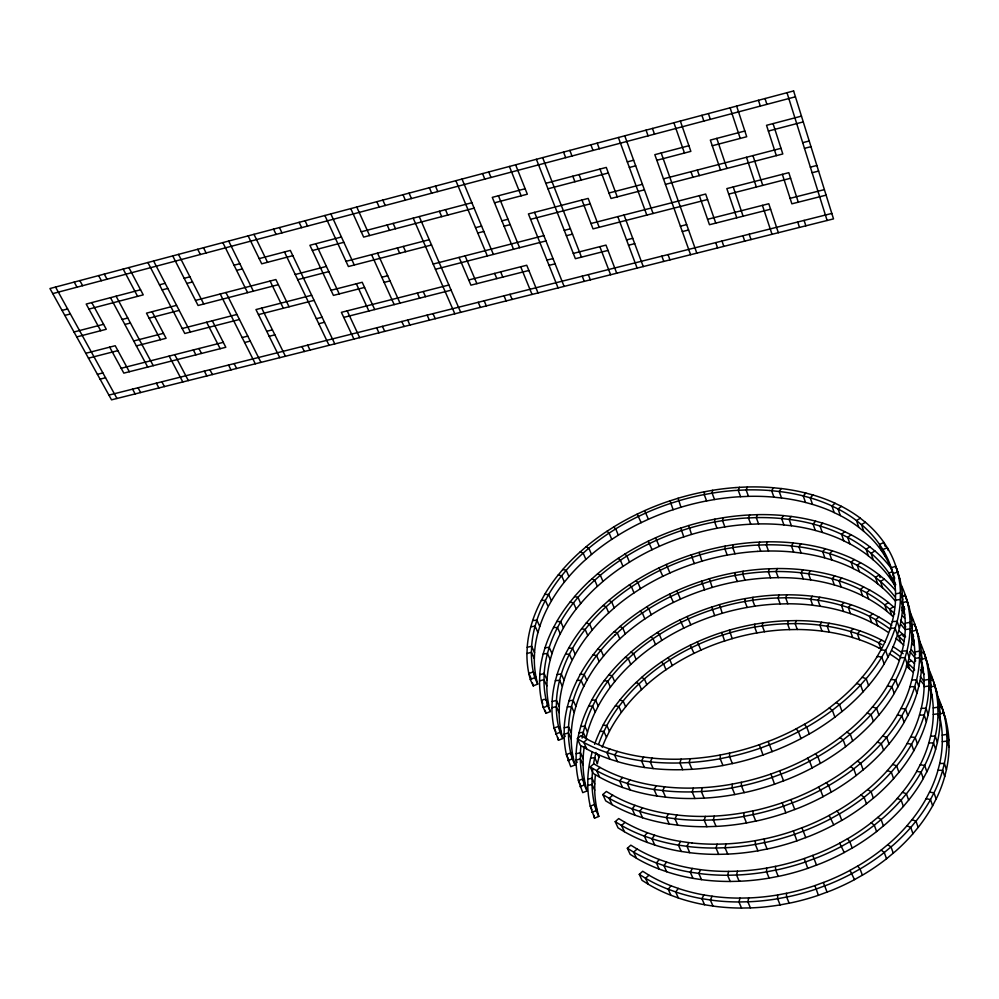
<?xml version="1.0" encoding="UTF-8"?>
<svg xmlns="http://www.w3.org/2000/svg" width="999" height="999" viewBox="0 0 999 999"><rect width="100%" height="100%" fill="white"/><g stroke="black" fill="none" stroke-linecap="round" stroke-linejoin="round"><path stroke-width="1.5" d="M548.901 705.694A215.372 138.411 -20.5 0 1 546.84 687.275L547.077 679.108A204.146 131.069 -20.8 0 1 550.199 659.939L552.022 653.571A192.395 123.302 -21.1 0 1 559.303 635.614L563.548 627.684A179.733 114.873 -21.3 0 1 575.586 609.79L580.681 603.533A170.342 108.591 -21.4 0 1 595.154 588.386L602.971 581.406A163.774 104.183 -21.5 0 1 621.49 567.357L630.194 561.713A162.15 103.097 -21.5 0 1 651.698 549.887L659.29 546.341A165.185 105.145 -21.5 0 1 681.306 537.687L691.533 534.428A173.114 110.514 -21.6 0 1 715.846 528.483L724.887 526.885A183.454 117.57 -21.6 0 1 747.452 524.388L758.578 523.926A196.728 126.636 -21.8 0 1 782.042 524.725L792.12 525.836A209.715 135.502 -22 0 1 814.809 530.307L822.239 532.417A219.218 141.97 -22.1 0 1 841.682 539.797L849.924 543.881A225.412 146.154 -22.3 0 1 867.444 555.107L874.15 560.626A225.724 146.378 -22.3 0 1 890.983 579.52L894.592 585.177A220.354 142.857 -22.1 0 1 895.379 586.538M925.873 799.138A170.841 118.469 -21 0 1 912.499 819.068L906.93 825.773A164.311 114.148 -20.9 0 1 890.047 842.719L881.18 850.087A161.064 112.013 -20.9 0 1 859.14 865.209L848.863 870.991A162.213 112.762 -20.9 0 1 827.222 881.031L814.909 885.601A167.407 116.146 -20.9 0 1 788.935 892.806L777.634 894.979L777.622 898.763L780.132 904.907L791.72 902.684A171.653 119.53 -20.9 0 0 818.406 895.304L831.068 890.609A166.508 116.171 -20.9 0 0 853.308 880.281L863.898 874.312A165.31 115.385 -20.9 0 0 886.538 858.753L895.653 851.136A168.594 117.557 -20.9 0 0 912.974 833.69L918.68 826.772A175.1 121.866 -21 0 0 932.354 806.28L937.025 797.214A185.29 128.671 -21.3 0 0 944.717 776.56L946.44 769.655A195.966 135.852 -21.5 0 0 949.013 748.363L948.863 739.385A207.63 143.781 -21.9 0 0 945.653 719.168L943.106 710.863A216.908 150.162 -22.1 0 0 939.859 702.821M589.485 580.993A175.424 111.389 -21.5 0 0 574.575 596.54L569.33 602.959A184.79 117.645 -21.3 0 0 556.918 621.278L552.522 629.395A197.515 126.086 -21.1 0 0 545.004 647.764L543.106 654.27A209.465 133.953 -20.8 0 0 539.822 673.863L539.547 682.217A220.554 141.171 -20.6 0 0 541.583 701.023L543.056 707.042L545.978 713.323L550.362 711.55L546.003 699.412A215.846 138.137 -20.6 0 1 543.968 681.018L544.218 672.864M769.754 490.521A199.038 125.3 -21.8 0 0 746.116 489.922L734.902 490.472A185.589 116.321 -21.6 0 0 712.125 493.144L703.009 494.792A175.112 109.341 -21.6 0 0 678.458 500.886L668.131 504.195A167.095 104.021 -21.6 0 0 645.878 512.949L638.199 516.533A164.023 101.985 -21.6 0 0 616.433 528.421L607.617 534.078A165.659 103.059 -21.6 0 0 588.848 548.164L580.918 555.144A172.315 107.417 -21.5 0 0 566.208 570.267L561.026 576.523A181.818 113.649 -21.3 0 0 548.738 594.368L545.367 600.399L548.189 606.705L547.215 608.566A194.206 122.253 -21.1 0 0 539.772 626.46L537.887 632.804A206.081 129.957 -20.8 0 0 534.602 651.86L534.315 659.989A217.42 137.238 -20.6 0 0 536.263 678.284L537.687 684.09L533.254 685.888L530.282 679.482L528.833 673.501A222.652 139.96 -20.6 0 1 526.923 654.832L527.26 646.528A211.463 132.805 -20.9 0 1 530.694 627.035L532.654 620.566A199.388 124.987 -21.1 0 1 540.359 602.26L544.83 594.168A186.538 116.608 -21.3 0 1 557.442 575.899L562.774 569.492A177.085 110.414 -21.5 0 1 577.884 553.958L586.051 546.79A170.342 105.981 -21.6 0 1 605.332 532.342L614.41 526.523A168.831 104.982 -21.6 0 1 636.775 514.31L644.642 510.639A171.816 106.955 -21.6 0 1 667.482 501.66L678.084 498.251A179.92 112.35 -21.6 0 1 703.259 491.995L712.612 490.297A190.397 119.343 -21.6 0 1 735.938 487.562M928.833 742.894A182.767 124.488 -21.3 0 1 921.115 762.974L916.483 771.765A172.427 117.72 -21.1 0 1 902.909 791.695L897.264 798.426A165.834 113.424 -21 0 1 880.169 815.396L871.203 822.789A162.562 111.301 -20.9 0 1 848.913 837.974L838.523 843.793A163.724 112.05 -20.9 0 1 816.658 853.92L804.232 858.541A168.968 115.409 -20.9 0 1 778.021 865.858L766.62 868.094L766.583 871.865L769.155 878.121L780.843 875.848A173.239 118.781 -20.9 0 0 807.766 868.343L820.554 863.598A168.057 115.447 -20.9 0 0 843.019 853.183L853.72 847.189A166.845 114.673 -20.9 0 0 876.61 831.555L885.838 823.913A170.155 116.821 -20.9 0 0 903.383 806.43L909.165 799.512A176.723 121.104 -21.1 0 0 923.039 779.02L927.771 769.954A187 127.86 -21.3 0 0 935.626 749.337L937.387 742.444A197.777 134.99 -21.6 0 0 940.084 721.216L939.972 712.287A209.54 142.869 -21.9 0 0 936.825 692.17L934.29 683.915M925.873 799.138L930.431 790.334A181.094 125.287 -21.3 0 0 937.999 770.217L939.697 763.498A191.783 132.455 -21.6 0 0 942.282 742.719L942.169 733.978A203.409 140.335 -21.9 0 0 939.772 716.982M921.777 662.262A207.205 138.474 -21.9 0 1 924.063 679.07L924.087 687.737A195.354 130.694 -21.6 0 1 921.278 708.366L919.492 715.047A184.478 123.639 -21.3 0 1 911.612 735.089L906.905 743.868A174.051 116.92 -21.1 0 1 893.131 763.798L887.412 770.529A167.395 112.662 -21 0 1 870.092 787.524L861.013 794.942A164.086 110.552 -21 0 1 838.473 810.201L827.984 816.058A165.26 111.289 -21 0 1 805.893 826.273L793.343 830.943A170.542 114.623 -21 0 1 766.882 838.386L755.381 840.659L755.331 844.43L757.941 850.811L769.742 848.488A174.862 117.994 -20.9 0 0 796.927 840.858L809.827 836.051A169.63 114.685 -20.9 0 0 832.529 825.561L843.343 819.517A168.406 113.911 -20.9 0 0 866.483 803.808L875.823 796.153A171.753 116.046 -21 0 0 893.593 778.633L899.45 771.703A178.371 120.292 -21.1 0 0 913.536 751.211L918.356 742.157A188.749 126.998 -21.3 0 0 926.36 721.578L928.171 714.71A199.613 134.078 -21.6 0 0 930.981 693.568L930.906 684.677A211.488 141.895 -21.9 0 0 927.834 664.672L925.324 656.468A220.941 148.202 -22.1 0 0 923.251 651.161M935.638 749.337L933.516 742.981L928.845 742.894L930.569 736.201A193.556 131.606 -21.6 0 0 933.266 715.496L933.191 706.78A205.282 139.435 -21.9 0 0 930.856 689.872M918.68 636.65L916.533 630.107L911.875 631.405A209.153 137.45 -21.9 0 1 914.747 650.836L914.734 659.452A197.203 129.733 -21.6 0 1 911.8 679.994L909.977 686.663A186.214 122.727 -21.4 0 1 901.935 706.655L897.139 715.421A175.699 116.059 -21.2 0 1 883.166 735.339L877.359 742.07A168.981 111.838 -21 0 1 859.827 759.103L850.636 766.545A165.647 109.753 -21 0 1 827.834 781.867L817.219 787.761A166.833 110.489 -21 0 1 794.904 798.064L782.229 802.784A172.165 113.786 -21 0 1 755.531 810.351L743.918 812.686L743.843 816.433L746.515 822.939L758.416 820.566A176.511 117.145 -21 0 0 785.851 812.811L798.888 807.954A171.229 113.861 -21 0 0 821.815 797.364L832.754 791.283A170.005 113.099 -21 0 0 856.155 775.511L865.621 767.831A173.376 115.21 -21 0 0 883.603 750.286L889.547 743.356A180.057 119.43 -21.1 0 0 903.845 722.864L908.74 713.823A190.522 126.074 -21.4 0 0 916.92 693.294L918.768 686.438A201.498 133.104 -21.6 0 0 921.702 665.384L921.677 656.53A213.474 140.859 -21.9 0 0 918.668 636.65L916.183 628.508A223.014 147.128 -22.1 0 0 915.184 625.861M595.429 774.899A196.753 134.927 -20.6 0 0 594.767 783.253L594.742 791.595A207.567 142.457 -20.3 0 0 597.227 810.426L598.801 816.433L594.567 818.144L590.259 806.131A212.537 145.367 -20.3 0 1 587.787 786.9L587.837 778.371A201.873 137.949 -20.6 0 1 590.534 758.428L592.207 751.835M909.34 608.091L907.154 601.423L902.459 602.747A211.139 136.364 -21.9 0 1 905.244 622.04L905.194 630.619A199.076 128.709 -21.6 0 1 902.134 651.073L900.261 657.704A187.987 121.766 -21.4 0 1 892.057 677.647L887.174 686.413A177.372 115.16 -21.2 0 1 872.989 706.318L867.107 713.049A170.592 110.964 -21.1 0 1 849.337 730.107L840.034 737.574A167.233 108.903 -21 0 1 816.97 752.959L806.243 758.89A168.419 109.628 -21 0 1 783.691 769.28L770.903 774.05A173.801 112.899 -21 0 1 743.943 781.742L732.23 784.14L732.13 787.874L734.852 794.517L746.865 792.07A178.197 116.246 -21 0 0 774.562 784.19L787.724 779.282A172.864 112.987 -21 0 0 810.888 768.606L821.94 762.487A171.628 112.238 -21 0 0 845.629 746.64L855.194 738.935A175.025 114.336 -21.1 0 0 873.426 721.365L879.457 714.422A181.768 118.506 -21.2 0 0 893.955 693.943L898.938 684.927A192.332 125.1 -21.4 0 0 907.279 664.447L909.19 657.617A203.409 132.068 -21.6 0 0 912.237 636.65L912.262 627.847A215.497 139.773 -21.9 0 0 909.34 608.091L906.867 600.012A225.125 145.979 -22.1 0 0 904.819 594.78M584.265 746.815A198.551 134.041 -20.7 0 0 583.166 757.916L583.091 766.221A209.465 141.533 -20.4 0 0 585.476 784.952L587.025 790.921L582.754 792.657L578.421 780.569A214.485 144.418 -20.4 0 1 576.061 761.438L576.161 752.946A203.721 137.05 -20.7 0 1 578.983 733.079L580.719 726.51A192.108 129.008 -20.9 0 1 587.749 707.941L591.895 699.762A179.745 120.392 -21.2 0 1 603.721 681.33L608.753 674.887A170.654 114.011 -21.4 0 1 623.101 659.328L630.893 652.172A164.173 109.453 -21.5 0 1 649.35 637.824L658.054 632.067A162.712 108.429 -21.5 0 1 679.582 620.079L687.175 616.508A165.584 110.464 -21.5 0 1 709.253 607.854L719.517 604.62A173.376 115.996 -21.5 0 1 743.918 598.826L752.996 597.327A183.441 123.189 -21.6 0 1 775.699 595.092L786.887 594.805A196.303 132.392 -21.7 0 1 810.464 596.016L820.616 597.352A209.041 141.508 -21.9 0 1 843.468 602.372L850.948 604.695A218.244 148.064 -22.1 0 1 870.554 612.662L878.883 617.032A224.35 152.385 -22.3 0 1 891.807 625.312M900.424 591.77L900.349 600.511A205.806 130.707 -21.7 0 1 897.127 621.353L895.166 628.146L897.464 635.027L899.412 628.221A205.357 130.969 -21.6 0 0 902.596 607.355L902.659 598.601A217.57 138.599 -21.9 0 0 899.812 578.983L897.364 570.966A227.285 144.768 -22.1 0 0 896.39 568.356M877.01 656.805A179.083 114.186 -21.2 0 1 862.612 676.698L856.643 683.441A172.24 110.04 -21.1 0 1 838.648 700.511L829.22 708.004A168.843 107.992 -21.1 0 1 805.893 723.463L795.042 729.432A170.055 108.716 -21.1 0 1 772.252 739.897L759.327 744.73A175.474 111.963 -21.1 0 1 732.117 752.547L720.291 755.007L720.179 758.728L722.964 765.496L735.077 762.999A179.907 115.285 -21.1 0 0 763.024 754.994L776.323 750.024A174.538 112.063 -21.1 0 0 799.749 739.248L810.913 733.091A173.277 111.314 -21.1 0 0 834.877 717.182L844.567 709.452A176.711 113.399 -21.1 0 0 863.036 691.857L869.142 684.914A183.529 117.532 -21.2 0 0 883.878 664.447L888.948 655.444A194.181 124.063 -21.4 0 0 897.464 635.027M877.022 656.805L881.98 648.064A189.798 120.742 -21.4 0 0 890.346 628.184L892.269 621.565A200.986 127.622 -21.7 0 0 895.466 601.223L895.554 592.694A213.162 135.202 -21.9 0 0 892.844 573.538L890.484 565.709A222.952 141.383 -22.1 0 0 882.866 549.562L879.257 543.98A228.396 144.867 -22.3 0 0 862.399 525.387L855.668 519.967A228.072 144.643 -22.3 0 0 838.074 508.966L829.794 504.982A221.803 140.497 -22.1 0 0 810.239 497.827L802.759 495.791A212.188 134.091 -22 0 0 779.907 491.558L769.754 490.521M892.694 616.233L886.026 610.564A221.216 148.376 -22.3 0 0 868.631 598.975L860.464 594.742A215.135 144.143 -22.1 0 0 841.208 587.025L833.84 584.79A205.831 137.587 -22 0 0 811.4 579.982L801.435 578.721A193.094 128.596 -21.7 0 0 778.271 577.622L767.294 577.946A180.082 119.405 -21.6 0 0 745.042 580.207L736.126 581.705A169.942 112.275 -21.5 0 0 712.187 587.424L702.122 590.609A162.175 106.831 -21.5 0 0 680.481 599.1L673.026 602.597A159.191 104.745 -21.5 0 0 651.922 614.31L643.393 619.917A160.777 105.844 -21.5 0 0 625.287 633.928L617.644 640.896A167.22 110.315 -21.4 0 0 603.558 656.056L598.601 662.337A176.436 116.696 -21.2 0 0 586.937 680.307L582.854 688.274A188.848 125.237 -21 0 0 575.899 706.355L574.175 712.774A200.387 133.117 -20.7 0 0 571.353 732.117L571.228 740.384A211.401 140.559 -20.4 0 0 573.513 759.015L575.024 764.947L570.716 766.695L566.358 754.532A216.471 143.406 -20.4 0 1 564.11 735.501L564.26 727.06A205.594 136.076 -20.7 0 1 567.232 707.28L569.018 700.724A193.881 128.097 -21 0 1 576.211 682.23L580.431 674.05M559.527 680.494L561.313 674.1A191.021 124.076 -21 0 1 568.456 656.081L569.393 654.22L572.115 660.302L571.178 662.175A190.609 124.301 -21 0 0 564.073 680.207L562.3 686.6A202.248 132.118 -20.8 0 0 559.328 705.856L559.153 714.073A213.374 139.51 -20.5 0 0 561.326 732.604L562.812 738.498L558.466 740.259L554.083 728.021A218.494 142.32 -20.5 0 1 551.935 709.103L552.16 700.699A207.517 135.052 -20.8 0 1 555.282 681.006L557.117 674.487A195.679 127.123 -21 0 1 564.472 656.043L565.422 654.145L569.393 654.22L572.639 648.151A178.446 115.597 -21.3 0 1 584.527 630.219L589.572 623.95A169.131 109.278 -21.4 0 1 603.896 608.803L611.65 601.823A162.6 104.845 -21.5 0 1 630.007 587.787L638.636 582.155A161.001 103.759 -21.5 0 1 659.989 570.379L667.532 566.858A164.011 105.819 -21.5 0 1 689.397 558.266L699.562 555.032A171.878 111.214 -21.5 0 1 723.726 549.175L732.717 547.614A182.143 118.294 -21.6 0 1 755.169 545.204L766.233 544.805A195.317 127.41 -21.8 0 1 789.585 545.716L799.612 546.89A208.204 136.339 -22 0 1 822.214 551.498L829.62 553.658A217.632 142.832 -22.1 0 1 848.988 561.163L857.192 565.309A223.776 147.04 -22.3 0 1 874.674 576.673L881.368 582.255A224.088 147.265 -22.3 0 1 894.892 596.79M885.114 641.957L879.545 639.048A216.259 149.038 -22.1 0 0 860.027 630.918L852.584 628.546A207.143 142.432 -21.9 0 0 829.857 623.364L819.754 621.965A194.53 133.267 -21.7 0 0 796.328 620.604L785.214 620.829A181.793 124.013 -21.5 0 0 762.674 622.939L754.857 624.2L754.645 627.085L756.867 632.929M745.129 598.613L744.904 601.485L747.165 607.429L754.857 606.181A178.446 120.255 -21.6 0 1 776.96 604.045L787.861 603.783A191.333 129.495 -21.7 0 1 810.888 605.019L820.791 606.356A203.946 138.536 -21.9 0 1 843.106 611.326L850.436 613.611A213.162 145.13 -22.1 0 1 869.592 621.478L877.721 625.786A219.181 149.4 -22.3 0 1 887.936 632.217M735.227 572.589L734.989 575.449L737.287 581.493M725.162 546.116L724.899 548.951L727.247 555.107M891.47 568.668A231.094 149.276 -22.3 0 0 875.873 551.76L869.005 546.166A230.744 149.038 -22.3 0 0 851.073 534.765L842.644 530.631A224.463 144.805 -22.1 0 0 822.751 523.164L815.147 521.028A214.985 138.362 -22 0 0 791.92 516.533L781.58 515.409A201.86 129.42 -21.8 0 0 757.554 514.647L746.141 515.147A188.611 120.392 -21.6 0 0 722.976 517.757L714.922 519.168L714.647 521.99L717.02 528.259M704.495 491.758L704.195 494.555L706.63 500.936L714.535 499.525A185.19 116.558 -21.6 0 1 737.274 496.89L748.476 496.353A198.601 125.562 -21.8 0 1 772.077 496.99L782.217 498.039A211.726 134.365 -22 0 1 805.032 502.322L812.512 504.383A221.303 140.784 -22.1 0 1 832.042 511.575L840.309 515.571A227.572 144.942 -22.3 0 1 857.904 526.61L864.622 532.055A227.884 145.155 -22.3 0 1 881.468 550.711L885.089 556.306A222.465 141.671 -22.1 0 1 892.706 572.489L893.581 575.074M762.674 622.939L762.287 625.861L764.51 631.718A176.835 121.054 -21.5 0 1 786.463 629.695L797.289 629.495A189.598 130.332 -21.7 0 1 820.179 630.881L830.019 632.267A202.085 139.435 -21.9 0 1 852.209 637.387L859.502 639.735A211.214 146.054 -22.1 0 1 878.571 647.764M752.996 597.327L752.597 600.224L754.857 606.181M894.417 607.617L887.587 601.86A226.448 151.336 -22.3 0 0 869.779 590.097L861.425 585.814A220.28 147.04 -22.1 0 0 841.72 577.996L834.19 575.736A210.989 140.522 -22 0 0 811.225 570.879L800.998 569.617A198.127 131.456 -21.7 0 0 777.284 568.543L766.008 568.906A185.14 122.303 -21.6 0 0 743.169 571.253L742.744 574.15L745.029 580.207M895.441 590.322A228.921 150.462 -22.3 0 0 885.226 579.944L878.383 574.263A228.571 150.225 -22.3 0 0 860.501 562.687L852.11 558.466A222.352 145.954 -22.1 0 0 832.317 550.824L824.749 548.626A212.974 139.473 -22 0 0 801.66 543.943L791.37 542.757A199.975 130.469 -21.8 0 0 767.507 541.833L756.168 542.257A186.863 121.379 -21.6 0 0 733.154 544.742L732.717 547.614L735.052 553.783A181.756 118.519 -21.6 0 1 757.467 551.398M722.976 517.757L722.514 520.616L724.887 526.885M712.612 490.297L712.125 493.144L714.535 499.525M777.634 894.979L777.16 895.054A176.361 121.953 -20.8 0 1 749.687 897.901L748.713 897.939L747.851 901.797L750.424 907.904L751.435 907.866A180.582 125.337 -20.8 0 0 779.62 904.994L780.132 904.907M597.315 763.76L598.938 757.304A185.439 126.948 -20.9 0 1 599.475 755.469M766.62 868.094L766.146 868.168A177.984 121.179 -20.9 0 1 738.448 871.153L737.462 871.19L736.563 875.049L739.185 881.268L740.222 881.23M585.851 738.498L587.524 732.055A187.138 126.124 -20.9 0 1 594.305 713.91L598.326 705.931A174.837 117.52 -21.2 0 1 609.802 687.924L614.685 681.643A165.709 111.101 -21.4 0 1 628.596 666.483L636.151 659.515A159.328 106.618 -21.5 0 1 654.07 645.529L662.512 639.947A157.755 105.507 -21.5 0 1 683.416 628.284L690.809 624.812A160.702 107.592 -21.5 0 1 712.262 616.395L722.252 613.261A168.394 113.074 -21.5 0 1 746.003 607.642L747.165 607.429M755.381 840.659L754.907 840.746A179.658 120.342 -20.9 0 1 726.972 843.868L725.986 843.918L725.062 847.764L727.734 854.108L728.771 854.058A183.941 123.701 -20.9 0 0 757.417 850.898L757.941 850.811M743.918 812.686L743.443 812.774A181.343 119.455 -20.9 0 1 715.284 816.046L714.285 816.096L713.336 819.929L716.058 826.398L717.107 826.348A185.677 122.815 -20.9 0 0 745.978 823.039L746.515 822.939M732.23 784.14L731.743 784.227A183.067 118.519 -21 0 1 703.346 787.649L702.347 787.699L701.36 791.533L704.145 798.126L705.194 798.076A187.437 121.866 -21 0 0 734.315 794.617L734.852 794.517M596.066 752.434L594.692 757.979A197.165 134.728 -20.6 0 0 593.593 763.536M720.291 755.007L719.804 755.094A184.827 117.52 -21 0 1 691.171 758.678L690.159 758.74L689.148 762.549L691.982 769.292L693.044 769.23A189.236 120.854 -21 0 0 722.414 765.609L722.964 765.496M748.713 897.939L740.022 898.113L738.935 901.972L741.533 908.054L750.424 907.904M737.462 871.19L728.696 871.415L727.597 875.261L730.232 881.468L739.185 881.268M725.986 843.918L717.157 844.18L716.021 848.026L718.718 854.357L727.734 854.108M716.058 826.398L706.967 826.697L704.22 820.241L705.381 816.408L714.285 816.096M702.347 787.699L693.368 788.074L692.17 791.895L694.979 798.488L704.145 798.126M690.159 758.74L681.118 759.153L679.882 762.961L682.742 769.692L691.982 769.292M788.636 620.704L787.512 623.701L789.685 629.582M779.145 594.942L777.984 597.926L780.194 603.92M769.48 568.731L768.306 571.715L770.554 577.797M796.328 620.604L795.129 623.601L797.289 629.495M759.652 542.07L758.453 545.042L760.751 551.236L768.518 551.011A194.892 127.647 -21.8 0 1 791.82 551.96L801.847 553.146A207.755 136.576 -22 0 1 824.412 557.792M786.887 594.805L785.664 597.777L787.861 603.783M749.662 514.935L748.438 517.894L750.761 524.2M777.272 568.543L776.036 571.515L778.271 577.622M899.824 578.983L895.154 564.185A227.784 144.468 -22.1 0 0 887.324 547.714L883.615 542.02A233.316 148.014 -22.3 0 0 866.345 523.051L859.465 517.532A232.967 147.777 -22.3 0 0 841.458 506.343L832.991 502.285A226.623 143.569 -22.1 0 0 813.011 495.005L805.369 492.944A217.045 137.188 -22 0 0 782.005 488.623L771.603 487.587A203.784 128.297 -21.8 0 0 747.427 486.988L739.485 487.325L738.224 490.259L740.596 496.678M767.507 541.833L766.233 544.805L768.518 551.011M757.554 514.66L756.268 517.607L758.578 523.926M747.427 486.988L746.116 489.922L748.476 496.353M602.222 747.24A185.439 126.948 -20.9 0 1 605.581 739.11L609.515 731.106A173.264 118.294 -21.2 0 1 620.816 713.086L625.636 706.793A164.223 111.851 -21.3 0 1 639.372 691.633L646.84 684.665A157.904 107.33 -21.4 0 1 664.56 670.716L672.926 665.134A156.344 106.219 -21.5 0 1 693.631 653.533L700.961 650.087A159.266 108.317 -21.4 0 1 722.24 641.745L732.142 638.648A166.883 113.824 -21.5 0 1 755.719 633.129L764.51 631.718M740.022 898.113A186.401 128.459 -20.7 0 1 715.272 896.64L712.112 896.228L710.351 900.012L712.986 906.068L716.171 906.493A190.622 131.856 -20.7 0 0 741.533 908.066M594.592 744.342A190.372 129.87 -20.9 0 1 599.075 733.229L603.146 725.012A178.122 121.204 -21.2 0 1 614.797 706.555L619.767 700.112A169.118 114.785 -21.3 0 1 633.928 684.552L641.633 677.397A162.7 110.202 -21.4 0 1 659.877 663.074L668.506 657.342A161.251 109.178 -21.5 0 1 689.834 645.404L697.364 641.87A164.098 111.214 -21.4 0 1 719.255 633.279L729.432 630.094A171.816 116.783 -21.5 0 1 753.658 624.412L754.857 624.2M728.696 871.415A188.124 127.635 -20.7 0 1 703.783 870.067L700.586 869.679L698.801 873.463L701.485 879.632L704.695 880.044A192.382 131.019 -20.7 0 0 730.232 881.468M692.057 842.981L688.848 842.607L687.025 846.39L689.76 852.684L692.994 853.071A194.168 130.12 -20.8 0 0 718.706 854.357M705.381 816.408A191.658 125.812 -20.8 0 1 680.094 815.346L676.872 814.997L674.999 818.78L677.797 825.199L681.056 825.561A195.991 129.171 -20.8 0 0 706.955 826.697M693.368 788.074A193.481 124.813 -20.9 0 1 667.906 787.162L664.647 786.837L662.749 790.609L665.596 797.152L668.88 797.502A197.839 128.172 -20.9 0 0 694.979 798.488M681.118 759.153A195.329 123.751 -20.9 0 1 655.469 758.416L652.185 758.104L650.249 761.862L653.159 768.556L656.455 768.88A199.738 127.098 -20.9 0 0 682.742 769.692M572.502 659.515L575.337 654.233A178.072 115.809 -21.3 0 1 587.187 636.301L592.22 630.019A168.769 109.478 -21.4 0 1 606.493 614.872L614.223 607.904A162.263 105.045 -21.5 0 1 632.542 593.868L641.158 588.236A160.664 103.946 -21.5 0 1 662.449 576.473L669.979 572.951A163.661 106.006 -21.5 0 1 691.808 564.385L701.947 561.163A171.503 111.426 -21.5 0 1 726.073 555.319L735.052 553.783M565.834 653.321L568.781 647.901A183.079 118.606 -21.3 0 1 580.993 629.545L586.163 623.114A173.801 112.313 -21.4 0 1 600.886 607.567L608.866 600.399A167.208 107.817 -21.5 0 1 627.722 586.001L636.613 580.207A165.709 106.806 -21.5 0 1 658.553 568.106L666.283 564.497A168.644 108.816 -21.5 0 1 688.723 555.669L699.163 552.36A176.586 114.286 -21.5 0 1 723.938 546.341L733.154 544.742M712.112 896.228L703.92 894.954L701.897 898.688L704.545 904.732L712.986 906.068M548.588 605.918L551.535 600.674A181.431 113.886 -21.3 0 1 563.773 582.817L568.943 576.56A171.94 107.642 -21.5 0 1 583.603 561.426L591.52 554.445A165.31 103.272 -21.5 0 1 610.239 540.372L619.043 534.715A163.674 102.198 -21.6 0 1 640.759 522.839L648.413 519.268A166.733 104.233 -21.6 0 1 670.616 510.539L680.931 507.23L678.084 498.251M700.586 869.679L692.344 868.443L690.284 872.177L692.981 878.346L701.485 879.632M676.872 814.997L668.518 813.86L666.383 817.594L669.193 824L677.797 825.199M664.647 786.837L656.243 785.751L654.07 789.485L656.93 796.016L665.596 797.152M821.615 622.19L819.867 625.174L821.99 631.093M652.185 758.104L643.718 757.08L641.508 760.801L644.43 767.469L653.159 768.556M812.324 596.228L810.551 599.2L812.711 605.232M802.871 569.817L801.073 572.789L803.271 578.921M793.256 542.944L791.433 545.904L793.668 552.147M783.478 515.584L781.618 518.531L783.89 524.9M773.513 487.749L771.628 490.684L773.95 497.152M829.133 623.251L827.209 626.211L829.332 632.155M819.879 597.24L817.944 600.199L820.104 606.243M810.476 570.779L808.516 573.726L810.701 579.882M800.911 543.843L798.913 546.79L801.148 553.046M791.171 516.433L789.148 519.38L791.408 525.749M781.255 488.536L779.195 491.471L781.505 497.952M703.908 894.954A198.002 135.976 -20.5 0 1 679.844 888.935L678.309 888.423L675.686 891.982L678.371 897.989L679.944 898.513A202.135 139.323 -20.5 0 0 704.532 904.732M692.344 868.456A199.825 135.09 -20.6 0 1 668.131 862.587L666.595 862.087L663.935 865.634L666.67 871.752M680.544 841.433A201.686 134.153 -20.6 0 1 656.193 835.713L654.645 835.226L651.935 838.773L654.732 845.017L656.306 845.529A205.881 137.487 -20.6 0 0 681.193 851.448L689.76 852.684M580.444 674.05A181.393 119.53 -21.2 0 1 592.457 655.656L597.564 649.225A172.215 113.187 -21.4 0 1 612.087 633.666L619.979 626.51A165.672 108.666 -21.5 0 1 638.623 612.137L647.427 606.356A164.198 107.642 -21.5 0 1 669.155 594.318L676.822 590.721A167.095 109.665 -21.5 0 1 699.075 581.992L709.427 578.708A174.975 115.16 -21.5 0 1 734.015 572.814L743.169 571.253M668.518 813.873A203.571 133.154 -20.7 0 1 644.018 808.316L642.457 807.841L639.71 811.388L642.557 817.756L644.143 818.256A207.804 136.476 -20.6 0 0 669.18 824.013M656.243 785.763A205.494 132.093 -20.7 0 1 631.593 780.381L630.032 779.907L627.247 783.466L630.144 789.959M643.718 757.08A207.467 130.956 -20.8 0 1 618.93 751.872L617.357 751.423L614.522 754.969L617.482 761.6M678.309 888.423L671.003 885.801L668.219 889.272L670.916 895.266L678.371 897.989M666.595 862.087L659.24 859.502L656.418 862.974L659.165 869.093L668.244 872.277A203.996 138.436 -20.5 0 0 692.981 878.346M654.645 835.226L647.252 832.691L644.392 836.175L647.19 842.407L654.732 845.017M642.457 807.841L635.027 805.356L632.13 808.84L634.977 815.196L642.557 817.756M630.032 779.907L622.564 777.484L619.617 780.968L622.527 787.449L631.743 790.446A209.765 135.402 -20.7 0 0 656.93 796.028M617.357 751.423L609.852 749.05L606.868 752.534L609.827 759.153L619.093 762.075A211.776 134.266 -20.7 0 0 644.43 767.482M853.084 628.708L850.599 631.555L852.696 637.537M843.98 602.522L841.458 605.382L843.581 611.463M834.702 575.886L832.155 578.746L834.327 584.927M825.261 548.776L822.689 551.623L824.887 557.929L831.805 559.964A217.158 143.082 -22.1 0 1 851.16 567.519L859.352 571.678A223.289 147.303 -22.3 0 1 876.822 583.091L883.516 588.686A223.601 147.527 -22.3 0 1 895.279 601.061M815.659 521.178L813.049 524.025L815.296 530.444M860.027 630.918L857.417 633.753L859.502 639.735M805.881 493.081L803.246 495.929L805.519 502.46M850.948 604.695L848.313 607.517L850.436 613.611M841.72 577.996L839.048 580.819L841.195 587.025M832.317 550.824L829.62 553.658L831.805 559.964M822.751 523.176L820.017 525.998L812.574 523.888A210.177 135.252 -22 0 0 789.847 519.468L779.757 518.369A197.153 126.386 -21.8 0 0 756.268 517.607L745.129 518.081A183.853 117.333 -21.6 0 0 722.514 520.616L713.461 522.215A173.476 110.302 -21.6 0 0 689.098 528.196L678.858 531.468A165.547 104.945 -21.5 0 0 656.793 540.134L649.188 543.693A162.5 102.897 -21.5 0 0 627.634 555.519L618.918 561.176A164.123 103.983 -21.5 0 0 600.349 575.224L592.507 582.205A170.704 108.379 -21.5 0 0 577.996 597.352L572.889 603.608A180.12 114.648 -21.3 0 0 560.801 621.49L556.543 629.407A192.807 123.064 -21.1 0 0 549.225 647.352L547.377 653.721A204.595 130.819 -20.8 0 0 544.218 672.864M812.999 495.005L810.239 497.839L812.512 504.383M589.485 580.993L597.564 573.826A168.756 106.93 -21.5 0 1 616.62 559.403L625.611 553.596A167.258 105.919 -21.5 0 1 647.752 541.446L655.556 537.799A170.217 107.917 -21.5 0 1 678.196 528.896L688.711 525.536A178.234 113.337 -21.6 0 1 713.698 519.405L714.922 519.168M671.003 885.801L670.042 885.414A208.204 142.607 -20.3 0 1 649 875.199L645.491 878.246L648.413 884.34A212.562 146.129 -20.3 0 0 669.904 894.879L670.916 895.266M615.084 634.927L622.752 627.959A161.114 105.669 -21.5 0 1 640.908 613.948L649.462 608.341A159.528 104.57 -21.5 0 1 670.604 596.615L678.071 593.106A162.512 106.643 -21.5 0 1 699.762 584.602L709.839 581.406A170.305 112.075 -21.5 0 1 733.815 575.661L742.744 574.15A180.469 119.206 -21.6 0 1 765.047 571.865L776.036 571.515A193.506 128.384 -21.7 0 1 799.237 572.589L809.215 573.838A206.269 137.363 -22 0 1 831.68 578.608L839.048 580.819A215.597 143.906 -22.1 0 1 858.328 588.498L866.495 592.719A221.691 148.139 -22.3 0 1 883.915 604.27L890.584 609.914A222.003 148.364 -22.3 0 1 894.754 613.91M659.24 859.502L658.279 859.128A210.115 141.683 -20.3 0 1 637.15 849.05L633.591 852.097L636.563 858.316A214.51 145.192 -20.3 0 0 658.154 868.705L659.165 869.093M647.252 832.691L646.278 832.317A212.063 140.684 -20.4 0 1 625.062 822.402L621.465 825.461L624.487 831.792A216.496 144.193 -20.4 0 0 646.178 842.02L647.19 842.407M612.749 795.241L609.103 798.301L612.187 804.744A218.519 143.132 -20.4 0 0 633.965 814.822L634.977 815.196M648.201 884.202L642.007 880.306L639.285 874.362L642.694 871.265L648.813 875.087M599.999 767.432L596.503 770.616L590.209 766.932L593.793 763.81L600.187 767.544A216.059 138.511 -20.5 0 0 621.578 777.135L622.564 777.484M636.351 858.178L630.144 854.332L627.372 848.263L630.819 845.166L636.962 848.938M587.2 739.198L583.641 742.382L577.347 738.761L580.968 735.626L587.375 739.297A218.119 137.325 -20.6 0 0 608.866 748.713L609.852 749.05M624.288 831.655L618.044 827.859L615.222 821.678L618.706 818.568L624.875 822.289M611.975 804.62L605.719 800.873L602.834 794.567L606.368 791.458L612.562 795.129M881.655 640.122L878.608 642.807L881.318 649.163M872.689 613.723L869.592 616.408L867.507 615.347A213.611 144.905 -22.1 0 0 848.313 607.517L840.983 605.244A204.37 138.324 -21.9 0 0 818.643 600.299L808.728 598.988A191.733 129.296 -21.7 0 0 785.664 597.777L774.749 598.064A178.821 120.067 -21.6 0 0 752.597 600.224L743.743 601.685A168.756 112.887 -21.5 0 0 719.942 607.33L709.939 610.476A161.039 107.417 -21.5 0 0 688.436 618.918L681.031 622.402A158.092 105.332 -21.5 0 0 660.089 634.065L651.623 639.66A159.665 106.443 -21.5 0 0 633.666 653.658L626.086 660.614A166.059 110.926 -21.4 0 0 612.137 675.774L607.242 682.067A175.2 117.333 -21.2 0 0 595.716 700.049L591.683 708.029A187.525 125.924 -20.9 0 0 584.865 726.161L583.179 732.604A198.976 133.829 -20.7 0 0 582.042 738.136M863.548 586.85L860.426 589.535L862.562 595.779M854.257 559.49L851.098 562.175L853.271 568.531M844.792 531.63L841.595 534.328L839.472 533.329A219.693 141.696 -22.1 0 0 820.017 525.998L822.239 532.417M835.152 503.271L831.93 505.956L834.177 512.549M878.883 617.032L875.636 619.642L869.592 616.408L871.69 622.539M869.779 590.097L866.495 592.719L868.631 598.975M860.501 562.687L857.192 565.309L859.352 571.678M851.073 534.765L847.714 537.387L841.595 534.328L843.805 540.796M841.458 506.343L838.074 508.966L840.309 515.571M888.448 602.547L884.752 604.944L886.862 611.238M869.879 546.828L866.108 549.238L868.293 555.769M860.326 518.194L856.518 520.604L858.74 527.26M909.677 669.018L907.641 662.936L911.375 660.639M893.493 606.793L889.684 609.115L891.795 615.421M884.302 579.133L880.456 581.455L882.604 587.887M874.949 550.961L871.066 553.296L873.251 559.84M865.409 522.265L861.488 524.612L863.723 531.281M892.344 571.915L888.798 572.927A226.224 146.104 -22.3 0 0 871.965 554.083L865.259 548.576A225.899 145.879 -22.3 0 0 847.726 537.387L849.924 543.881M891.27 579.957L889.085 573.364L892.419 578.558L894.629 577.647M530.282 679.482L534.727 677.684L533.304 671.89A217.894 136.95 -20.6 0 1 531.381 653.621L531.693 645.504A206.531 129.683 -20.9 0 1 535.002 626.46L536.9 620.129A194.643 121.99 -21.1 0 1 544.393 602.247L545.367 600.399L541.346 600.374M543.056 707.042C550.424 708.466 547.052 694.705 541.583 701.023L542.744 703.533M555.606 734.09L559.964 732.317L558.478 726.435A213.823 139.261 -20.5 0 1 556.331 707.929L556.518 699.725A202.685 131.88 -20.8 0 1 559.515 680.494M567.907 760.639L572.227 758.89L570.716 752.971A211.85 140.322 -20.4 0 1 568.456 734.352L568.593 726.098A200.811 132.892 -20.7 0 1 571.453 706.78L573.189 700.361A189.261 125.025 -21 0 1 580.169 682.292L584.278 674.325A176.811 116.496 -21.2 0 1 595.978 656.368L600.948 650.087A167.57 110.127 -21.4 0 1 615.084 634.927M579.994 786.7L584.278 784.977L582.729 779.02A209.915 141.309 -20.4 0 1 580.369 760.301L580.456 752.01A198.976 133.829 -20.7 0 1 580.869 746.465M591.858 812.299L596.103 810.589L594.53 804.595A208.004 142.245 -20.3 0 1 592.07 785.776L592.107 777.447A197.165 134.728 -20.6 0 1 592.782 769.105M901.91 596.565L905.394 595.454L907.154 601.423A215.971 139.51 -21.9 0 1 910.064 621.153L910.039 629.944A203.858 131.818 -21.6 0 1 906.955 650.886L905.044 657.704A192.757 124.863 -21.4 0 1 896.665 678.171L891.657 687.2A182.18 118.294 -21.2 0 1 877.097 707.667L871.041 714.61A175.412 114.123 -21.1 0 1 852.759 732.192L843.168 739.897A172.003 112.025 -21 0 1 819.417 755.756L808.341 761.887A173.252 112.787 -21 0 1 785.114 772.577L771.915 777.509A178.596 116.034 -21 0 1 744.168 785.414L731.593 787.961A187.849 121.628 -21 0 1 702.409 791.47L692.17 791.895A198.277 127.922 -20.9 0 1 666.033 790.946L654.07 789.485A210.227 135.152 -20.7 0 1 628.846 783.94L618.593 780.594A221.054 141.733 -20.5 0 1 596.715 770.741L599.637 777.185A220.579 141.995 -20.5 0 0 621.503 787.087L622.527 787.449M911.313 625.187L914.759 624.088L916.533 630.107A213.936 140.622 -21.9 0 1 919.53 649.962L919.542 658.803A201.935 132.867 -21.6 0 1 916.582 679.844L914.709 686.688A190.946 125.862 -21.4 0 1 906.505 707.205L901.585 716.246A180.457 119.218 -21.1 0 1 887.237 736.725L881.28 743.656A173.751 115.01 -21 0 1 863.236 761.213L853.745 768.905A170.379 112.899 -21 0 1 830.269 784.69L819.317 790.783A171.603 113.661 -21 0 1 796.328 801.385L783.266 806.255A176.898 116.945 -21 0 1 755.768 814.035L743.318 816.52A186.076 122.602 -20.9 0 1 714.372 819.867L704.22 820.241M920.529 653.271L923.95 652.185L927.846 664.66M929.569 680.831L932.966 679.77L936.837 692.17M938.448 707.891L941.807 706.842L945.666 719.155M921.115 659.527L925.736 658.241A211.95 141.658 -21.9 0 1 928.795 678.234L928.858 687.112A200.05 133.854 -21.6 0 1 926.023 708.241L924.2 715.109A189.161 126.786 -21.3 0 1 916.158 735.676L911.313 744.717A178.759 120.105 -21.1 0 1 897.189 765.222L891.308 772.14A172.128 115.859 -21 0 1 873.488 789.66L864.123 797.327A168.769 113.724 -21 0 1 840.908 813.049L830.069 819.105A169.992 114.498 -21 0 1 807.317 829.62L794.38 834.427A175.237 117.795 -21 0 1 767.145 842.082L754.794 844.517A184.34 123.501 -20.9 0 1 726.098 847.714L716.021 848.026A194.58 129.907 -20.8 0 1 690.259 846.765L678.446 845.154A206.318 137.263 -20.6 0 1 653.533 839.272L643.381 835.788A216.958 143.956 -20.4 0 1 621.678 825.586L615.222 821.678M930.194 687.137L934.777 685.863A209.99 142.645 -21.9 0 1 937.899 705.968L937.999 714.884A198.202 134.778 -21.6 0 1 935.289 736.088L933.516 742.981A187.4 127.66 -21.3 0 1 925.623 763.586L920.866 772.652A177.098 120.929 -21.1 0 1 906.942 793.144L901.135 800.062A170.529 116.646 -21 0 1 883.553 817.557L874.287 825.199A167.208 114.498 -20.9 0 1 851.335 840.846L840.621 846.852A168.406 115.272 -20.9 0 1 818.094 857.292L805.281 862.05A173.614 118.606 -20.9 0 1 778.296 869.58L766.058 871.952A182.642 124.351 -20.9 0 1 737.599 874.999L727.597 875.261A192.782 130.807 -20.7 0 1 702.022 873.863L690.284 872.177A204.42 138.224 -20.6 0 1 665.509 866.145L655.419 862.587A214.96 144.967 -20.3 0 1 633.803 852.234L627.372 848.263M939.097 714.223L943.643 712.974A208.067 143.569 -21.9 0 1 946.84 733.179L946.965 742.145A196.378 135.652 -21.6 0 1 944.367 763.423L942.644 770.329A185.689 128.484 -21.3 0 1 934.902 790.971L930.231 800.037A175.474 121.691 -21 0 1 916.508 820.529L910.776 827.447A168.956 117.395 -20.9 0 1 893.406 844.904L884.265 852.522A165.659 115.222 -20.9 0 1 861.563 868.094L850.961 874.075A166.858 116.009 -20.9 0 1 828.658 884.415L815.971 889.122A172.015 119.368 -20.9 0 1 789.235 896.54L777.097 898.85A180.956 125.15 -20.8 0 1 748.863 901.76L738.935 901.972A191.021 131.656 -20.7 0 1 713.548 900.436L701.897 898.688A202.56 139.123 -20.5 0 1 677.26 892.507L667.22 888.873A213.012 145.916 -20.3 0 1 645.704 878.371L639.285 874.362M526.948 653.483L531.406 652.297L534.328 658.666M52.76 293.606L795.441 96.791M539.56 680.856L543.98 679.695L546.84 685.938M62.05 310.402L67.607 308.941M140.559 289.772L86.201 304.058L100.724 330.719M159.478 284.815L165.16 283.316M184.191 278.321L189.91 276.81M234.041 265.222L239.822 263.699M259.178 258.616L290.334 250.424L334.79 343.881M341.433 237L309.915 245.279L333.429 295.404L364.573 287.425M361.251 231.793L471.865 202.735M525.149 188.736L492.282 197.365L513.536 249.25M545.816 183.304L606.281 167.42L617.257 196.865M627.322 161.888L633.653 160.227M688.91 145.717L654.82 154.67L690.596 254.708M744.842 131.019L710.339 140.085L720.554 170.105M801.473 116.134L766.533 125.312L776.323 155.644M64.823 315.409L70.367 313.961M88.936 309.091L143.244 294.867L128.871 267.57M162.125 289.91L167.807 288.424M186.813 283.441L192.52 281.943M236.601 270.392L242.382 268.881M292.819 255.669L261.713 263.811L248.127 235.876M312.387 250.537L343.856 242.295M474.125 208.154L363.648 237.1L350.761 208.604M494.517 202.809L527.335 194.206L515.609 164.81M547.964 188.799L608.354 172.977M629.37 167.47L635.689 165.822M656.83 160.277L690.858 151.361L680.344 121.041M712.262 145.754L746.715 136.726L736.625 106.081M768.381 131.044L803.271 121.903M551.935 707.742L556.318 706.593L559.14 712.724M73.988 331.993L103.571 324.3M122.178 319.468L127.772 318.019M176.573 305.344L146.478 313.162L160.502 339.71M195.492 300.424L275.874 279.545L289.061 306.768M295.242 274.513L326.411 266.408M345.991 261.326L429.245 239.698M475.524 227.672L481.593 226.099M501.885 220.829L507.992 219.231M608.953 193.007L642.419 184.315M663.473 178.846L780.993 148.314M802.684 142.682L809.215 140.984M76.723 336.925L106.281 329.27L91.783 302.597M124.85 324.463L130.444 323.014M149.126 318.169L179.183 310.377M278.371 284.678L198.077 305.482L172.727 255.919M297.702 279.67L328.833 271.603M431.543 244.992L348.401 266.533L324.875 215.484M477.759 233.017L483.816 231.443M504.083 226.186L510.189 224.613M530.581 219.33L590.247 203.858M644.43 189.822L611.013 198.476L599.987 169.081M665.446 184.378L782.804 153.971L773.064 123.601M804.47 148.351L810.988 146.666M85.777 353.296L115.21 345.729L129.333 371.728M133.716 340.984L163.486 333.329M182.193 328.521L236.938 314.46M311.663 295.267L255.969 309.565L279.77 357.679M331.031 290.284L362.2 282.28L374.712 309.54M381.805 277.247L387.699 275.724M433.166 264.048L543.843 235.614M564.273 230.369L570.417 228.783M590.958 223.514L705.669 194.043L715.759 223.114M810.364 167.133L816.857 165.472M88.474 358.166L117.87 350.637M136.351 345.904L166.096 338.286L152.098 311.7M239.448 319.48L184.778 333.491L147.889 262.512M258.466 314.61L314.086 300.362M384.14 282.405L390.022 280.894M435.439 269.268L545.966 240.934M566.371 235.714L572.502 234.141M707.567 199.525L593.019 228.883L581.955 200.025M728.721 194.106L790.596 178.259M812.125 172.74L818.606 171.079M97.415 374.325L102.885 372.939M121.191 368.281L223.289 342.345M242.12 337.562L247.789 336.114M266.721 331.306L272.427 329.857M316.358 318.693L322.115 317.232M448.888 285.027L341.383 312.337L353.933 339.086M468.718 279.982L526.748 265.247L538.036 292.944M546.928 260.115L553.009 258.579M573.314 253.409L605.993 245.105L616.72 273.227M626.535 239.885L632.717 238.324M680.406 226.199L686.663 224.613M707.579 219.305L768.793 203.746L778.346 232.717M790.097 198.339L824.387 189.623M100.075 379.145L105.544 377.759M244.618 342.507L250.274 341.084M269.181 336.288L274.875 334.84M318.756 323.726L324.513 322.265M343.756 317.395L451.123 290.185M528.871 270.479L470.929 285.165L459.078 257.392M549.038 265.359L555.107 263.823M608.016 250.412L575.374 258.691L536.388 159.291M628.533 245.217L634.715 243.656M682.329 231.581L688.573 230.007M770.604 209.216L709.465 224.713L699.337 195.667M826.111 195.142L791.87 203.821L782.354 174.338M587.762 785.501L592.045 784.415L594.717 790.234M108.903 395.092L831.817 213.436M527.197 647.29L531.63 646.241L534.552 652.597M539.772 674.637L544.168 673.601L547.027 679.844M552.11 701.473L556.468 700.461L559.278 706.593M564.223 727.834L568.556 726.847L571.303 732.866M576.123 753.733L580.419 752.759L583.129 758.666M587.812 779.158L592.07 778.209L594.73 784.015M706.63 500.936L705.431 501.161A174.738 109.565 -21.6 0 0 680.931 507.23M895.579 593.831L900.449 592.944L902.696 599.775M905.269 623.189L910.089 622.327L912.299 629.02M924.087 680.232L928.833 679.42L930.956 685.863M769.155 878.121L768.631 878.208A182.243 124.55 -20.8 0 1 740.222 881.218M933.241 707.941L937.949 707.155L940.022 713.486M942.219 735.139L946.877 734.377L948.925 740.584M895.516 600.187L900.399 599.437L902.659 606.281M905.244 629.582L910.089 628.858L912.287 635.576M924.125 686.688L928.895 686.026L931.018 692.482M933.303 714.435L938.024 713.798L940.109 720.129M942.307 741.67L946.99 741.046L949.038 747.264M530.794 626.735L535.089 626.198L537.962 632.542M543.194 653.97L547.452 653.458L550.274 659.677M555.369 680.719L559.602 680.232L562.375 686.338M567.32 706.98L571.528 706.518L574.25 712.512M579.07 732.779L583.241 732.342L585.913 738.236M532.654 620.566L536.9 620.129L539.76 626.46M590.609 758.129L594.755 757.704L597.39 763.498M544.992 647.764L549.213 647.364L552.022 653.571M557.117 674.487L561.313 674.1L564.073 680.207M739.485 487.325L735.938 487.562M569.018 700.724L573.189 700.361L575.899 706.355M580.719 726.51L584.852 726.161L587.524 732.055M757.467 551.398L760.751 551.236M892.269 621.565L897.127 621.353L899.412 628.221M902.122 651.073L906.942 650.886L909.19 657.617M911.8 679.994L916.57 679.844L918.768 686.438M921.278 708.366L926.011 708.241L928.171 714.71M930.569 736.201L935.276 736.088L937.387 742.444M939.697 763.498L944.367 763.423L946.44 769.655M890.346 628.184L895.166 628.146A194.618 123.814 -21.4 0 1 886.613 648.563L881.53 657.567A183.928 117.295 -21.2 0 1 866.745 678.021L860.601 684.964A177.11 113.174 -21.1 0 1 842.082 702.559L832.367 710.289A173.664 111.101 -21.1 0 1 808.341 726.223L797.14 732.392A174.925 111.851 -21.1 0 1 773.663 743.181L760.339 748.164A180.32 115.06 -21.1 0 1 732.317 756.206L719.63 758.828A189.66 120.604 -21 0 1 690.209 762.487L679.882 762.961A200.175 126.836 -20.9 0 1 653.558 762.187L641.508 760.801A212.238 133.991 -20.8 0 1 616.146 755.444L605.831 752.172A223.164 140.509 -20.6 0 1 583.853 742.507L586.838 749.075A222.677 140.797 -20.6 0 0 608.803 758.79L609.827 759.153M900.261 657.704L905.044 657.704L907.292 664.447M909.977 686.663L914.709 686.688L916.92 693.294M553.496 627.497L557.492 627.547L560.252 633.741M919.492 715.047L924.2 715.109L926.373 721.578M577.147 680.319L581.093 680.419L583.766 686.388M938.011 770.217L942.644 770.329L944.729 776.56M588.661 706.043L592.582 706.156L595.204 712.025M599.987 731.305L603.883 731.443L606.455 737.225M544.717 594.355L548.638 594.517L551.448 600.824M556.793 621.465L560.701 621.653L563.448 627.847M568.668 648.089L572.552 648.301L575.249 654.382M580.332 674.25L584.19 674.487L586.85 680.456M591.783 699.949L595.629 700.212L598.239 706.081M603.046 725.212L606.868 725.486L609.427 731.268M688.848 842.607L680.544 841.42L678.446 845.154L681.206 851.435M881.018 649.862L885.626 650.386L887.974 657.28M891.108 679.445L895.691 680.007L897.989 686.763M900.998 708.453L905.556 709.053L907.804 715.671M910.701 736.887L915.221 737.512L917.432 744.005M920.216 764.784L924.699 765.434L926.86 771.802M929.545 792.132L934.003 792.819L936.125 799.063M877.284 656.38L881.805 657.092L884.165 663.985M827.909 626.323L818.044 624.949A189.997 130.145 -21.7 0 0 795.129 623.588L784.29 623.813A177.198 120.867 -21.5 0 0 762.287 625.861L753.496 627.285A167.233 113.661 -21.5 0 0 729.869 632.817L719.954 635.926A159.59 108.154 -21.4 0 0 698.626 644.293L691.296 647.752A156.668 106.056 -21.5 0 0 670.541 659.365L662.162 664.947A158.229 107.168 -21.4 0 0 644.392 678.908L636.9 685.863A164.56 111.688 -21.3 0 0 623.126 701.023L618.294 707.317A173.626 118.119 -21.2 0 0 606.955 725.336L602.996 733.328A185.826 126.761 -20.9 0 0 598.638 744.18M887.437 685.976L891.932 686.725L894.242 693.481M897.389 714.997L901.86 715.771L904.12 722.389M907.154 743.443L911.587 744.243L913.81 750.736M558.091 575.099L561.638 575.761L564.398 582.055M916.72 771.34L921.128 772.177L923.313 778.546M569.954 602.16L573.488 602.847L576.198 609.028M926.11 798.701L930.494 799.562L932.629 805.806M581.618 628.746L585.139 629.457L587.787 635.526M593.069 654.869L596.578 655.606L599.188 661.575M604.333 680.531L607.817 681.293L610.389 687.162M615.396 705.769L618.868 706.555L621.39 712.312M562.774 569.492L566.208 570.267L568.943 576.56M574.575 596.54L577.996 597.352L580.681 603.533M586.163 623.114L589.572 623.95L592.22 630.019M597.564 649.225L600.948 650.087L603.546 656.056M608.753 674.887L612.137 675.774L614.685 681.643M619.767 700.112L623.126 701.023L625.636 706.793M862.087 677.297L866.183 678.658L868.593 685.564M872.477 706.917L876.548 708.316L878.908 715.072M882.654 735.938L886.7 737.374L889.01 743.993M892.631 764.397L896.652 765.858L898.925 772.352M635.027 805.356L634.053 804.994A214.048 139.635 -20.5 0 1 612.749 795.241M902.422 792.307L906.418 793.78L908.64 800.149M912.012 819.667L915.983 821.178L918.168 827.422M856.643 683.441L860.601 684.964L863.036 691.857M580.144 551.91L583.166 553.084L585.864 559.378M867.107 713.049L871.041 714.61L873.426 721.365M591.72 578.945L594.742 580.157L597.377 586.338M877.359 742.07L881.28 743.656L883.615 750.286M603.096 605.519L606.106 606.755L608.691 612.824M887.412 770.529L891.308 772.14L893.593 778.633M614.273 631.618L617.27 632.879L619.817 638.848M897.264 798.426L901.135 800.062L903.383 806.43M625.262 657.28L628.246 658.566L630.756 664.435M906.93 825.773L910.776 827.447L912.974 833.69M636.063 682.504L639.035 683.816L641.495 689.585M586.051 546.79L588.848 548.164L591.52 554.445M597.564 573.826L600.349 575.224L602.971 581.406M878.571 647.752L880.656 648.826M608.866 600.399L611.65 601.823L614.223 607.904M619.979 626.51L622.752 627.959L625.287 633.928M630.893 652.172L633.666 653.646L636.151 659.515M881.967 644.592L876.523 641.733A211.663 145.842 -22.1 0 0 857.417 633.741L850.124 631.418A202.51 139.236 -21.9 0 0 827.909 626.323M641.633 677.397L644.392 678.908L646.84 684.665M586.638 748.95L580.332 745.304L577.347 738.761M599.425 777.06L593.144 773.363L590.209 766.932M836.151 702.559L839.56 704.645L842.057 711.525M609.315 798.438L602.834 794.567M846.89 732.142L850.274 734.253L852.721 741.008M857.392 761.138L860.776 763.286L863.161 769.892M867.706 789.56L871.066 791.72L873.401 798.213M877.809 817.419L881.143 819.617L883.441 825.973M887.711 844.729L891.033 846.952L893.293 853.183M829.22 708.004L832.367 710.289L834.877 717.182M840.034 737.574L843.168 739.897L845.629 746.64M850.636 766.545L853.745 768.905L856.168 775.511M861.013 794.942L864.123 797.327L866.483 803.808M871.203 822.789L874.287 825.199L876.61 831.555M606.88 531.318L609.128 533.079L611.75 539.373M881.18 850.087L884.265 852.522L886.538 858.753M618.156 558.379L620.404 560.177L622.976 566.358M629.233 584.977L631.48 586.8L634.015 592.869M895.891 638.224L901.71 643.281A219.48 149.625 -22.3 0 1 903.82 645.279M640.122 611.113L642.369 612.961L644.855 618.93M650.836 636.8L653.071 638.673L655.519 644.542M661.35 662.062L663.598 663.96L665.996 669.73M898.95 630.856L903.433 634.79A224.688 152.635 -22.3 0 1 905.594 636.825M906.205 665.933L910.576 669.842A217.482 150.574 -22.3 0 1 912.674 671.865M613.636 526.985L615.721 528.858L618.319 535.164M897.489 635.127L899.649 637.075A219.955 149.388 -22.3 0 1 903.795 641.121M910.089 659.465L912.287 661.475A222.627 153.621 -22.3 0 1 914.435 663.536M907.641 662.936L908.541 663.761A217.932 150.362 -22.3 0 1 914.659 669.942M624.85 554.07L626.922 555.968L629.482 562.15M635.864 580.681L637.936 582.604L640.446 588.686M646.678 606.83L648.763 608.778L651.223 614.747M657.317 632.529L659.39 634.502L661.825 640.384M667.782 657.804L669.854 659.802L672.24 665.571M804.357 724.337L806.742 727.135L809.327 734.003M815.446 753.833L817.844 756.668L820.366 763.386M826.323 782.741L828.72 785.589L831.193 792.182M836.987 811.063L839.372 813.948L841.795 820.404M847.439 838.835L849.812 841.732L852.197 848.076M857.679 866.058L860.052 868.98L862.387 875.199M796.253 728.795L798.413 731.718L801.023 738.586M807.442 758.266L809.602 761.226L812.15 767.944M818.406 787.137L820.566 790.122L823.064 796.702M829.158 815.434L833.753 824.899M839.684 843.181L844.242 852.534M850.012 870.379L854.52 879.632M901.847 610.127L903.933 613.511A218.282 143.981 -22.1 0 1 904.719 614.885M637.225 514.098L641.158 522.652M648.201 541.233L652.097 549.7M658.99 567.894L662.849 576.286M669.592 594.105L673.426 602.409M680.019 619.867L683.803 628.096M690.272 645.204L694.018 653.346M912.474 640.284L913.086 641.321A216.246 145.03 -22.1 0 1 913.873 642.707M921.465 667.569L922.077 668.618A214.261 146.029 -22.1 0 1 922.876 670.017M55.544 287.05L116.97 398.476M74.226 282.093L76.998 287.188M109.678 347.153L123.826 373.127L225.811 347.277L212.312 320.791M132.555 389.148L135.165 393.918M79.845 280.594L82.617 285.702M138.037 387.762L140.634 392.545M98.639 275.599L101.386 280.719M110.477 297.677L147.715 367.07M156.344 383.166L158.928 387.962M644.642 510.639L648.413 519.268M104.283 274.101L107.03 279.221M116.109 296.204L153.247 365.671M161.863 381.78L164.423 386.588M655.556 537.799L659.29 546.341M666.283 564.497L669.979 572.951M123.189 269.081L137.587 296.341M169.156 356.094L182.817 381.968M676.822 590.721L680.481 599.1M174.725 354.682L188.349 380.582M687.175 616.508L690.809 624.812M697.364 641.87L700.961 650.087M193.344 349.95L195.891 354.857M204.333 371.104L206.855 375.949M153.609 260.989L190.409 332.055M198.938 348.526L201.486 353.446M209.902 369.705L212.412 374.55M206.643 322.24L220.18 348.701M228.534 365.022L231.019 369.892M178.484 254.383L203.759 304.008M234.141 363.624L236.613 368.494M197.715 249.275L200.337 254.495M220.217 294.006L255.319 363.798M203.496 247.74L206.119 252.959M225.936 292.52L260.951 362.387M222.852 242.595L247.602 292.657M228.671 241.046L253.359 291.159M261.701 308.104L285.427 356.256M270.092 281.044L283.316 308.241M301.948 346.578L304.345 351.511M253.983 234.328L267.532 262.287M307.642 345.142L310.04 350.087M273.564 229.121L276.086 234.415M284.478 251.973L329.071 345.317M279.445 227.56L281.98 232.867M299.138 222.327L301.636 227.647M305.07 220.754L307.555 226.086M315.809 243.731L339.248 293.906M347.177 310.864L359.69 337.65M531.206 678.621L528.833 673.501L533.304 671.89L536.251 678.284M555.794 731.718L554.083 728.021L558.478 726.435L561.313 732.604M569.168 760.589L566.358 754.532L570.716 752.971L573.501 759.015M581.168 786.5L578.421 780.569L582.729 779.02L585.476 784.964M591.883 809.627L590.259 806.131L594.53 804.595L597.227 810.426M534.727 677.684L537.687 684.09M547.464 705.257L550.362 711.55M559.964 732.317L562.812 738.498M572.227 758.89L575.024 764.947M584.278 784.977L587.025 790.921M596.103 810.589L598.801 816.433M571.216 739.035L568.443 733.004L564.098 734.128L565.209 736.538M583.066 764.859L580.344 758.94L576.036 760.052L577.122 762.412M356.343 283.778L368.893 311.014M376.635 327.809L378.933 332.817M330.831 213.898L354.283 265.01M382.43 326.361L384.727 331.368M371.591 254.67L394.18 304.608M401.81 321.491L404.083 326.511M597.365 753.833L598.938 757.304M356.755 207.018L369.605 235.539M377.522 253.134L400.037 303.122M407.642 320.017L409.915 325.062M376.81 201.686L379.208 207.093M387.15 224.987L389.51 230.332M397.352 247.977L399.687 253.247M417.345 293.044L419.617 298.164M427.135 315.122L429.383 320.179M382.842 200.087L385.227 205.494M393.144 223.414L395.504 228.759M403.309 246.428L405.644 251.698M423.239 291.546L425.499 296.666M433.004 313.649L435.239 318.706M403.009 194.73L405.369 200.162M413.199 218.144L454.82 313.798M409.066 193.119L411.426 198.551M419.23 216.558L460.714 312.325M429.358 187.725L431.693 193.182M439.398 211.264L441.695 216.646M478.234 302.285L480.407 307.392M435.464 186.101L437.787 191.571M445.467 209.665L447.764 215.06M465.084 255.844L476.885 283.654M484.165 300.799L486.338 305.906M455.869 180.682L487.35 255.956M494.642 273.401L496.815 278.596M504.008 295.804L506.143 300.936M462.013 179.046L493.381 254.42M500.636 271.878L502.809 277.085M509.977 294.305L512.112 299.438M482.554 173.589L484.815 179.108M520.704 266.783L532.042 294.443M488.723 171.953L490.984 177.472M498.426 195.754L519.592 247.702M732.379 763.598L729.62 756.805L729.482 753.146M744.193 792.657L741.495 786.001L741.333 782.317M755.781 821.128L753.121 814.61L752.934 810.913M767.12 849.038L764.522 842.644L764.322 838.935M778.246 876.398L775.699 870.129L775.474 866.408M789.16 903.221L786.65 897.077L786.413 893.331M509.39 166.458L521.166 195.829M558.079 287.924L528.421 213.936L588.174 198.414L599.188 227.297M534.565 212.337L564.11 286.413M763.024 754.982L759.327 744.73M774.55 784.19L770.903 774.05M785.851 812.811L782.229 802.784M796.915 840.858L793.343 830.943M807.766 868.343L804.232 858.541M818.406 895.304L814.909 885.601M582.23 276.149L584.265 281.356M673.126 509.69L670.029 500.799M683.791 536.863L680.731 528.059M694.268 563.561L691.233 554.832M704.57 589.797L701.56 581.156M714.685 615.596L711.713 607.042M724.637 640.958L721.703 632.479M542.644 157.63L581.48 257.143M588.299 274.625L590.334 279.832M772.152 751.648L768.194 741.495M783.591 780.893L779.67 770.853M794.792 809.552L790.921 799.612M805.781 837.637L801.947 827.809M816.545 865.159L812.761 855.444M827.097 892.157L823.351 882.542M691.533 534.428L688.711 525.536M701.947 561.163L699.163 552.36M712.187 587.437L709.427 578.708M722.252 613.261L719.517 604.62M732.142 638.648L729.432 630.094M563.548 152.073L565.696 157.667M572.814 176.211L574.937 181.743M599.85 246.678L610.614 274.75M569.842 150.399L571.99 156.006M579.07 174.575L581.181 180.095M590.884 144.805L592.994 150.437M617.807 216.608L637.125 268.107M597.215 143.119L599.313 148.764M624.025 215.01L643.256 266.571M618.381 137.5L646.815 215.097M661.85 256.144L663.786 261.426M624.75 135.802L653.059 213.499M668.031 254.595L669.954 259.877M646.053 130.145L648.089 135.839M652.459 128.446L654.495 134.141M661.188 152.997L696.815 253.147M673.9 122.752L684.465 153.034M690.971 171.703L692.919 177.26M715.721 242.607L717.582 247.939M697.339 170.042L699.275 175.612M721.977 241.034L723.825 246.378M877.721 625.786L875.636 619.642A219.643 149.163 -22.3 0 1 890.658 629.545M701.91 115.31L703.858 121.054M736.775 217.794L726.835 188.599L788.81 172.677L798.276 202.198M742.894 235.776L744.717 241.146M708.403 113.586L710.339 119.343M716.783 138.386L726.947 168.444M733.216 186.963L743.094 216.184M749.188 234.203L750.998 239.573M900.811 642.457L898.75 636.263L902.509 633.965L903.333 636.438M877.659 583.753L875.511 577.347L879.245 574.949L880.107 577.509M881.755 551.148L879.545 544.418L883.915 542.482L885.251 546.515M915.633 654.607L914.772 651.985L919.555 651.148L921.715 657.717M915.646 661.038L914.772 658.416L919.579 657.717L921.74 664.298M730.094 107.817L740.234 138.424M746.49 157.28L756.355 187.025M762.424 205.369L772.015 234.303M893.393 574.537L891.17 567.757L895.853 566.271L898.076 573.051M894.642 578.97L892.856 573.538L897.601 572.177A218.044 138.324 -21.9 0 1 900.424 591.77M903.77 606.743L904.644 609.415L903.92 606.755M912.736 634.028L913.598 636.638M885.089 556.306L882.866 549.562L887.324 547.714L888.211 550.412M892.419 578.558L894.592 585.177M902.222 608.316L903.933 613.511M911.825 637.487L913.086 641.321M752.934 155.607L762.749 185.389M907.567 602.11L904.682 593.356A225.624 145.704 -22.1 0 0 901.51 585.576M916.895 630.619L914.048 621.977A223.501 146.865 -22.1 0 0 909.627 611.588M926.036 658.603L923.226 650.062A221.416 147.964 -22.1 0 0 918.793 639.585M935.014 686.063L932.242 677.634A219.368 148.988 -22.1 0 0 927.784 667.07M943.83 713.024L941.083 704.695A217.357 149.95 -22.1 0 0 937.849 696.665M758.453 100.287L760.339 106.094M797.739 222.003L799.487 227.41M765.034 98.539L766.895 104.346M804.108 220.404L805.843 225.824M594.567 818.144L593.706 815.059M787 92.695L827.122 220.492M558.466 740.259L557.642 737.237M545.978 713.323L545.179 710.326M533.254 685.888L532.467 682.904M930.906 695.416A212.3 146.965 -22.1 0 1 931.705 696.827M920.479 680.394A217.482 150.574 -22.3 0 1 924.013 684.902M889.285 653.683A217.17 150.35 -22.3 0 1 899.25 660.401M893.118 646.703A222.29 153.371 -22.3 0 1 903.133 653.708M892.319 650.898A217.632 150.137 -22.3 0 1 899.587 656.131M920.529 669.967A222.627 153.621 -22.3 0 1 924.287 674.475M920.254 676.51A217.932 150.362 -22.3 0 1 923.663 681.081M931.018 693.181A212.75 146.753 -22.1 0 1 932.279 695.704M911.687 643.194A224.688 152.635 -22.3 0 1 913.598 645.404M909.777 651.548A219.48 149.625 -22.3 0 1 915.184 658.179M911.375 649.7A219.955 149.388 -22.3 0 1 914.797 654.233M931.068 675.936A218.906 149.213 -22.1 0 1 932.217 678.571M922.139 666.233A214.71 145.804 -22.1 0 1 923.413 668.731M900.536 620.217A222.003 148.364 -22.3 0 1 905.756 626.885M900.773 624.4A221.528 148.601 -22.3 0 1 904.445 628.746M911.775 636.326A216.721 144.793 -22.1 0 1 914.372 641.258M717.157 844.18A189.872 126.748 -20.8 0 1 692.057 842.981M902.696 615.933A226.785 151.586 -22.3 0 1 904.607 618.119M901.785 607.017A218.756 143.731 -22.1 0 1 903.908 610.814M704.22 820.241A196.416 128.946 -20.8 0 1 678.271 819.13L666.383 817.594A208.254 136.239 -20.7 0 1 641.308 811.887L631.106 808.466A218.981 142.869 -20.5 0 1 609.315 798.426M911.762 618.094A223.014 147.128 -22.1 0 1 912.974 620.654M892.419 578.558A220.829 142.595 -22.1 0 1 895.791 584.765M793.606 90.946L49.95 288.536L111.526 399.837L833.516 218.881L793.606 90.946"/></g></svg>
